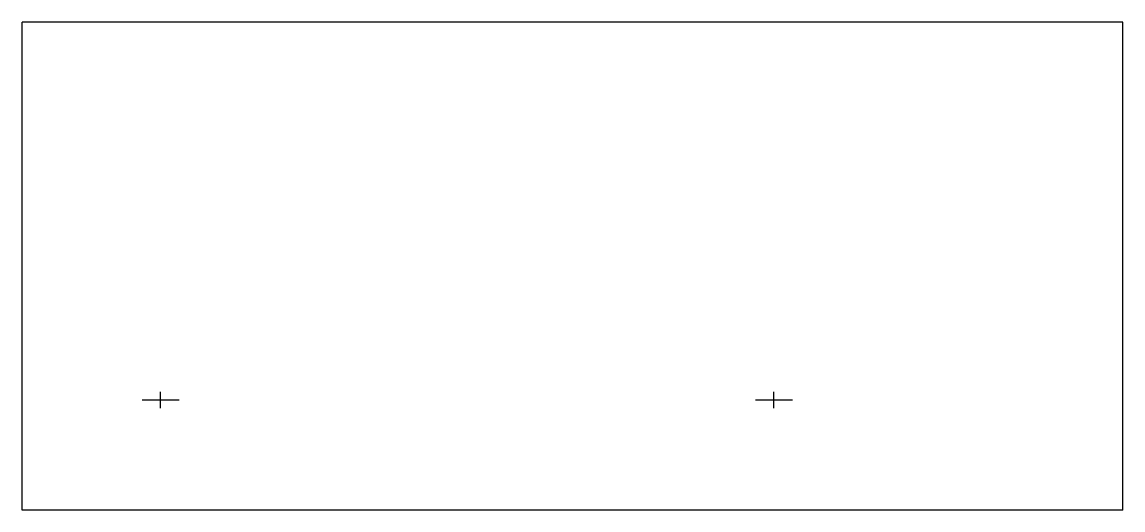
# Model space of a CAD drawing. Extents: x -156 to 5, y -715 to -644.
import ezdxf

# ---------------------------------------------------------------- set-up
doc = ezdxf.new("R2010")
doc.units = 0
doc.header["$LTSCALE"] = 12
doc.header["$MEASUREMENT"] = 0
doc.layers.add('MARKING', color=11, linetype='CONTINUOUS')
doc.layers.add('SHELL', color=40, linetype='CONTINUOUS')

msp = doc.modelspace()

# ---------------------------------------------------------------- linework, layer by layer
at = {"layer": 'MARKING'}
for p, q in [((-135.51, -700.66), (-135.51, -698.31)), ((-46.26, -700.66), (-46.26, -698.31)), ((-132.82, -699.49), (-138.2, -699.49)), ((-43.57, -699.49), (-48.95, -699.49))]:
    msp.add_line(p, q, dxfattribs=at)
at = {"layer": 'SHELL'}
for p, q in [((4.54, -644.49), (-155.67, -644.49)), ((-155.67, -715.49), (-155.67, -644.49)), ((4.54, -715.49), (4.54, -644.49)), ((4.54, -715.49), (-155.67, -715.49))]:
    msp.add_line(p, q, dxfattribs=at)

doc.saveas('drawing.dxf')
